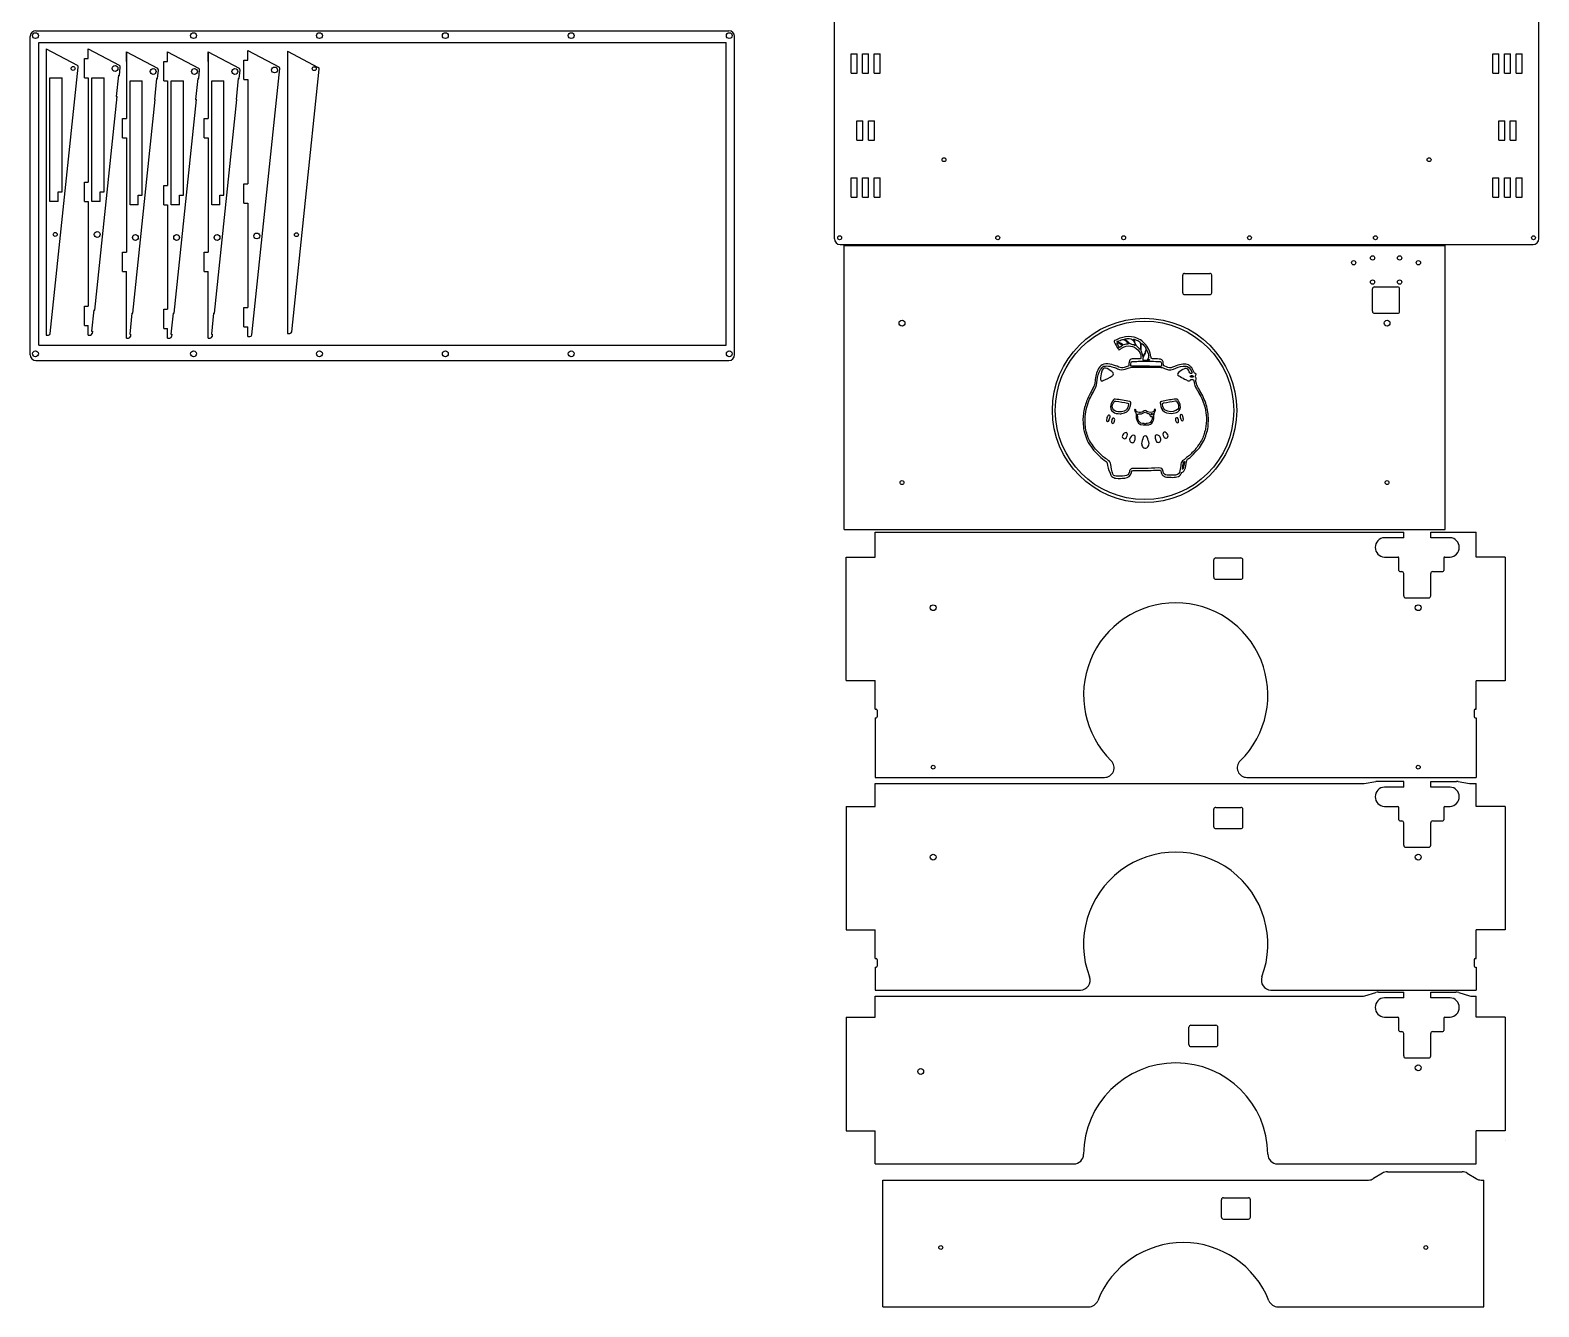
# Model space of a CAD drawing. Header units: millimetres. Extents: x -2194 to 1361, y -607 to 684.
# Drawn here: x 130 to 910, y -607 to 53 of the extents above; entities that cross this region are included whole.
import ezdxf

# ---------------------------------------------------------------- set-up
doc = ezdxf.new("R2010")
doc.units = ezdxf.units.MM
doc.layers.get('0').update_dxf_attribs({"lineweight": 25, "true_color": 0xffffff})
for name, color, linetype, lineweight, true_color in [('feet side 3mm', 7, 'Continuous', 25, 0x000000), ('l10 bot3 2mm', 7, 'Continuous', 25, 0x000000), ('l11 bot4 2mm', 7, 'Continuous', 25, 0x000000), ('l12 bot5 2mm', 7, 'Continuous', 25, 0x000000), ('l2 2mm', 7, 'Continuous', 25, 0x000000), ('l6 under plate 3mm', 7, 'Continuous', 25, 0x000000), ('l7 bot half1 2mm', 7, 'Continuous', 25, 0x000000), ('l8 bot1 2mm (botan engrave)', 7, 'Continuous', 25, 0x000000), ('l9 bot2 2mm', 7, 'Continuous', 25, 0x000000)]:
    doc.layers.add(name, color=color, linetype=linetype, lineweight=lineweight, true_color=true_color)

msp = doc.modelspace()

# ---------------------------------------------------------------- linework, layer by layer
for p, q in [((820.13, -336.16), (826.12, -335.23)), ((868.63, -335.23), (874.63, -336.16)), ((820.45, -446.01), (826.04, -444.33)), ((868.96, -444.33), (874.55, -446.01)), ((829.48, -537.77), (824.86, -540.55)), ((873.37, -537.77), (877.99, -540.55))]:
    msp.add_line(p, q)
for centre, radius, start, end in [((153.89, 34.31), 1, 354, 62.19492), ((175.6, 34.31), 1, 354, 62.19492), ((195.34, 32.73), 1, 354, 62.19492), ((216.66, 32.73), 1, 354, 62.19492), ((237.59, 32.73), 1, 354, 62.19492), ((258.12, 33.52), 1, 354, 62.19492), ((278.55, 33.18), 1, 354, 62.19492), ((727.18, -73.45), 1, 90, 180), ((740.18, -82.45), 1, 270, 0), ((139.42, -103.36), 1, 270, 354), ((161.13, -103.36), 1, 270, 354), ((180.87, -104.94), 1, 270, 354), ((202.19, -104.94), 1, 270, 354), ((223.12, -104.94), 1, 270, 354), ((243.65, -104.15), 1, 270, 354), ((264.29, -102.5), 1, 270, 354), ((743.3, -220.61), 1, 90, 180), ((756.3, -229.61), 1, 270, 0), ((567.62, -298.32), 0.5, 0, 90), ((567.62, -301.82), 0.5, 270, 0), ((877.53, -298.32), 0.5, 90, 180), ((877.53, -301.82), 0.5, 180, 270), ((826.89, -340.17), 5, 90, 98.86466), ((867.86, -340.17), 5, 81.13534, 90), ((819.36, -331.22), 5, 270, 278.86466), ((875.4, -331.22), 5, 261.13534, 270), ((743.3, -349.56), 1, 90, 180), ((756.3, -358.56), 1, 270, 0), ((567.62, -427.26), 0.5, 0, 90), ((877.53, -427.26), 0.5, 90, 180), ((567.62, -430.76), 0.5, 270, 0), ((877.53, -430.76), 0.5, 180, 270), ((827.48, -449.11), 5, 90, 106.76991), ((867.51, -449.11), 5, 73.23009, 90), ((819.01, -441.22), 5, 270, 286.76991), ((875.99, -441.22), 5, 253.23009, 270), ((730.39, -462.26), 1, 90, 180), ((743.39, -471.26), 1, 270, 0), ((832.06, -542.05), 5, 90, 121.07693), ((870.79, -542.05), 5, 58.92307, 90), ((822.28, -536.27), 5, 270, 301.07693), ((880.57, -536.27), 5, 238.92307, 270), ((747.23, -551.44), 1, 90, 180), ((760.23, -560.44), 1, 270, 0)]:
    msp.add_arc(centre, radius, start, end)
at = {"layer": 'feet side 3mm'}
for p, q in [((138.32, 43.65), (154.35, 35.19)), ((138.32, 43.65), (138.32, -104.36)), ((160.03, 38.65), (160.03, 43.65)), ((160.03, 43.65), (176.07, 35.19)), ((179.77, 37.07), (179.77, 42.07)), ((179.77, 42.07), (195.81, 33.61)), ((179.77, 42.07), (179.77, 7.57)), ((201.1, 37.07), (201.1, 42.07)), ((201.1, 42.07), (217.13, 33.61)), ((222.02, 37.07), (222.02, 42.07)), ((222.02, 42.07), (238.06, 33.61)), ((222.02, 42.07), (222.02, 7.57)), ((242.55, 37.86), (242.55, 42.86)), ((242.55, 42.86), (258.59, 34.4)), ((263.08, 42.46), (279.01, 34.06)), ((263.08, 42.46), (263.08, -103.5)), ((140.41, -103.46), (154.88, 34.2)), ((158.03, 28.65), (158.03, 38.65)), ((158.03, 38.65), (160.03, 38.65)), ((176.14, 29.9), (176.6, 34.2)), ((195.89, 28.32), (196.34, 32.62)), ((199.1, 27.07), (199.1, 37.07)), ((199.1, 37.07), (201.1, 37.07)), ((217.21, 28.32), (217.66, 32.62)), ((238.13, 28.32), (238.58, 32.62)), ((240.55, 27.86), (240.55, 37.86)), ((240.55, 37.86), (242.55, 37.86)), ((244.65, -104.25), (259.12, 33.41)), ((265.28, -102.6), (279.54, 33.07)), ((140.22, -35.35), (140.22, 28.65)), ((140.22, 28.65), (146.52, 28.65)), ((146.52, -30.35), (146.52, 28.65)), ((158.03, 28.65), (160.03, 28.65)), ((160.03, 28.65), (160.03, -25.35)), ((161.93, -35.35), (161.93, 28.65)), ((161.93, 28.65), (168.23, 28.65)), ((168.23, -30.35), (168.23, 28.65)), ((175.65, 29.96), (174.5, 19.02)), ((175.65, 29.96), (176.14, 29.9)), ((181.67, -36.93), (181.67, 27.07)), ((181.67, 27.07), (187.97, 27.07)), ((187.97, -31.93), (187.97, 27.07)), ((195.39, 28.38), (194.24, 17.44)), ((195.39, 28.38), (195.89, 28.32)), ((199.1, 27.07), (201.1, 27.07)), ((201.1, 27.07), (201.1, -26.93)), ((203, -36.93), (203, 27.07)), ((203, 27.07), (209.3, 27.07)), ((209.3, -31.93), (209.3, 27.07)), ((216.71, 28.38), (215.56, 17.44)), ((216.71, 28.38), (217.21, 28.32)), ((223.92, -36.93), (223.92, 27.07)), ((223.92, 27.07), (230.22, 27.07)), ((230.22, -31.93), (230.22, 27.07)), ((237.63, 28.38), (236.49, 17.44)), ((237.63, 28.38), (238.13, 28.32)), ((240.55, 27.86), (242.55, 27.86)), ((242.55, 27.86), (242.55, -26.14)), ((163.39, -91.43), (174.99, 18.96)), ((174.5, 19.02), (174.99, 18.96)), ((183.13, -93.01), (194.74, 17.39)), ((194.24, 17.44), (194.74, 17.39)), ((204.45, -93.01), (216.06, 17.39)), ((215.56, 17.44), (216.06, 17.39)), ((225.38, -93.01), (236.98, 17.39)), ((236.49, 17.44), (236.98, 17.39)), ((177.77, -2.43), (177.77, 7.57)), ((177.77, 7.57), (179.77, 7.57)), ((220.02, -2.43), (220.02, 7.57)), ((220.02, 7.57), (222.02, 7.57)), ((177.77, -2.43), (179.77, -2.43)), ((179.77, -2.43), (179.77, -61.43)), ((220.02, -2.43), (222.02, -2.43)), ((222.02, -2.43), (222.02, -61.43)), ((144.42, -35.35), (144.42, -30.35)), ((144.42, -30.35), (146.52, -30.35)), ((158.03, -35.35), (158.03, -25.35)), ((158.03, -25.35), (160.03, -25.35)), ((166.13, -35.35), (166.13, -30.35)), ((166.13, -30.35), (168.23, -30.35)), ((199.1, -36.93), (199.1, -26.93)), ((199.1, -26.93), (201.1, -26.93)), ((240.55, -36.14), (240.55, -26.14)), ((240.55, -26.14), (242.55, -26.14)), ((144.42, -35.35), (140.22, -35.35)), ((158.03, -35.35), (160.03, -35.35)), ((160.03, -35.35), (160.03, -89.36)), ((166.13, -35.35), (161.93, -35.35)), ((185.87, -36.93), (181.67, -36.93)), ((185.87, -36.93), (185.87, -31.93)), ((185.87, -31.93), (187.97, -31.93)), ((199.1, -36.93), (201.1, -36.93)), ((201.1, -36.93), (201.1, -90.94)), ((207.2, -36.93), (203, -36.93)), ((207.2, -36.93), (207.2, -31.93)), ((207.2, -31.93), (209.3, -31.93)), ((228.12, -36.93), (223.92, -36.93)), ((228.12, -36.93), (228.12, -31.93)), ((228.12, -31.93), (230.22, -31.93)), ((240.55, -36.14), (242.55, -36.14)), ((242.55, -36.14), (242.55, -90.15)), ((177.77, -71.43), (177.77, -61.43)), ((177.77, -61.43), (179.77, -61.43)), ((220.02, -71.43), (220.02, -61.43)), ((220.02, -61.43), (222.02, -61.43)), ((177.77, -71.43), (179.77, -71.43)), ((179.77, -105.94), (179.77, -71.43)), ((220.02, -71.43), (222.02, -71.43)), ((222.02, -105.94), (222.02, -71.43)), ((726.18, -82.45), (726.18, -73.45)), ((727.18, -72.45), (740.18, -72.45)), ((727.18, -83.45), (740.18, -83.45)), ((158.03, -99.36), (158.03, -89.36)), ((158.03, -89.36), (160.03, -89.36)), ((162.89, -91.38), (161.75, -102.32)), ((162.89, -91.38), (163.39, -91.43)), ((182.64, -92.95), (181.49, -103.89)), ((182.64, -92.95), (183.13, -93.01)), ((199.1, -100.94), (199.1, -90.94)), ((199.1, -90.94), (201.1, -90.94)), ((203.96, -92.95), (202.81, -103.89)), ((203.96, -92.95), (204.45, -93.01)), ((224.88, -92.95), (223.73, -103.89)), ((224.88, -92.95), (225.38, -93.01)), ((240.55, -100.15), (240.55, -90.15)), ((240.55, -90.15), (242.55, -90.15)), ((158.03, -99.36), (160.03, -99.36)), ((160.03, -104.36), (160.03, -99.36)), ((199.1, -100.94), (201.1, -100.94)), ((201.1, -105.94), (201.1, -100.94)), ((240.55, -100.15), (242.55, -100.15)), ((242.55, -105.15), (242.55, -100.15)), ((138.32, -104.36), (139.42, -104.36)), ((160.03, -104.36), (161.13, -104.36)), ((161.75, -102.32), (162.24, -102.37)), ((162.24, -102.37), (162.13, -103.46)), ((179.77, -105.94), (180.87, -105.94)), ((181.49, -103.89), (181.98, -103.95)), ((181.98, -103.95), (181.87, -105.04)), ((201.1, -105.94), (202.19, -105.94)), ((202.81, -103.89), (203.3, -103.95)), ((203.3, -103.95), (203.19, -105.04)), ((222.02, -105.94), (223.12, -105.94)), ((223.73, -103.89), (224.23, -103.95)), ((224.23, -103.95), (224.12, -105.04)), ((242.55, -105.15), (243.65, -105.15)), ((263.08, -103.5), (264.29, -103.5)), ((742.3, -229.61), (742.3, -220.61)), ((743.3, -219.61), (756.3, -219.61)), ((743.3, -230.61), (756.3, -230.61)), ((742.3, -358.56), (742.3, -349.56)), ((743.3, -348.56), (756.3, -348.56)), ((743.3, -359.56), (756.3, -359.56)), ((729.39, -471.26), (729.39, -462.26)), ((730.39, -461.26), (743.39, -461.26)), ((730.39, -472.26), (743.39, -472.26)), ((746.23, -560.44), (746.23, -551.44)), ((747.23, -550.44), (760.23, -550.44)), ((747.23, -561.44), (760.23, -561.44))]:
    msp.add_line(p, q, dxfattribs=at)
for centre, radius in [((152.19, 33.52), 1), ((173.9, 33.52), 1.51), ((193.65, 31.94), 1.51), ((214.97, 31.94), 1.51), ((235.89, 31.94), 1.51), ((256.42, 32.73), 1.51), ((276.95, 33.39), 1), ((142.97, -52.31), 1), ((164.69, -52.31), 1.51), ((184.43, -53.89), 1.51), ((205.75, -53.89), 1.51), ((226.67, -53.89), 1.51), ((247.21, -53.1), 1.51), ((267.74, -52.45), 1)]:
    msp.add_circle(centre, radius, dxfattribs=at)
for centre, start, end in [((740.18, -73.45), 0, 90), ((727.18, -82.45), 180, 270), ((756.3, -220.61), 0, 90), ((743.3, -229.61), 180, 270), ((756.3, -349.56), 0, 90), ((743.3, -358.56), 180, 270), ((743.39, -462.26), 0, 90), ((730.39, -471.26), 180, 270), ((760.23, -551.44), 0, 90), ((747.23, -560.44), 180, 270)]:
    msp.add_arc(centre, 1, start, end, dxfattribs=at)
at = {"layer": 'l10 bot3 2mm'}
for p, q in [((840.5, -335.17), (826.89, -335.17)), ((854.5, -335.17), (867.86, -335.17)), ((567.12, -348.16), (567.12, -336.22)), ((567.12, -336.22), (819.36, -336.22)), ((840.5, -338.08), (830.52, -338.08)), ((864.52, -338.08), (854.5, -338.08)), ((875.4, -336.22), (878.03, -336.22)), ((878.03, -348.16), (878.03, -336.22)), ((552.12, -348.16), (552.12, -411.96)), ((552.12, -348.16), (567.12, -348.16)), ((830.52, -348.08), (837.5, -348.08)), ((838, -355.08), (838, -348.58)), ((861.31, -348.58), (861.31, -355.08)), ((861.81, -348.08), (864.52, -348.08)), ((893.03, -348.16), (878.03, -348.16)), ((893.03, -348.16), (893.03, -411.96)), ((552.12, -411.96), (567.12, -411.96)), ((567.12, -426.76), (567.12, -411.96)), ((893.03, -411.96), (878.03, -411.96)), ((878.03, -426.76), (878.03, -411.96)), ((893.03, -412.06), (893.03, -412.06)), ((567.12, -426.76), (567.62, -426.76)), ((568.12, -427.26), (568.12, -430.76)), ((877.03, -427.26), (877.03, -430.76)), ((877.53, -426.76), (878.03, -426.76)), ((567.12, -431.26), (567.62, -431.26)), ((567.12, -431.26), (567.12, -443.01)), ((877.53, -431.26), (878.03, -431.26)), ((878.03, -431.26), (878.03, -443.01)), ((567.12, -443.01), (673.3, -443.01)), ((771.85, -443.01), (878.03, -443.01)), ((827.48, -444.11), (840.5, -444.11)), ((854.5, -444.11), (867.51, -444.11)), ((832.06, -537.05), (870.79, -537.05)), ((880.57, -541.27), (881.96, -541.27))]:
    msp.add_line(p, q, dxfattribs=at)
msp.add_circle((597.12, -374.28), 1.51, dxfattribs=at)
for centre, radius, start, end in [((825.38, -80.47), 1, 90, 180), ((837.38, -80.47), 1, 0, 90), ((825.38, -92.07), 1, 180, 270), ((837.38, -92.07), 1, 270, 0), ((839.5, -227.63), 1, 0, 90), ((855.5, -227.63), 1, 90, 180), ((841.5, -239.23), 1, 180, 270), ((853.5, -239.23), 1, 270, 0), ((830.75, -343.08), 5, 92.56359, 267.43641), ((864.24, -343.08), 5.01, 273.19826, 86.80174), ((837.5, -348.58), 0.5, 360, 90), ((861.81, -348.58), 0.5, 90, 180), ((838.5, -355.08), 0.5, 180, 270), ((839.5, -356.58), 1, 0, 90), ((855.5, -356.58), 1, 90, 180), ((860.81, -355.08), 0.5, 270, 360), ((841.5, -368.18), 1, 180, 270), ((853.5, -368.18), 1, 270, 0), ((673.3, -438.01), 5, 270, 20.67314), ((771.85, -438.01), 5, 159.32686, 270), ((839.5, -465.52), 1, 0, 90), ((855.5, -465.52), 1, 90, 180), ((841.5, -477.12), 1, 180, 270), ((853.5, -477.12), 1, 270, 0)]:
    msp.add_arc(centre, radius, start, end, dxfattribs=at)
at = {"layer": 'l10 bot3 2mm', "color": 7, "true_color": 0xffffff}
msp.add_arc((722.58, -419.41), 47.67, 339.32686, 200.67314, dxfattribs=at)
at = {"layer": 'l11 bot4 2mm'}
for p, q in [((567.12, -457.1), (567.12, -446.22)), ((567.12, -446.22), (819.01, -446.22)), ((840.5, -447.02), (830.52, -447.02)), ((864.52, -447.02), (854.5, -447.02)), ((875.99, -446.22), (878.03, -446.22)), ((878.03, -457.1), (878.03, -446.22)), ((552.12, -457.1), (552.12, -515.91)), ((552.12, -457.1), (567.12, -457.1)), ((830.52, -457.02), (837.5, -457.02)), ((838, -464.02), (838, -457.52)), ((861.31, -457.52), (861.31, -464.02)), ((861.81, -457.02), (864.52, -457.02)), ((893.03, -457.1), (878.03, -457.1)), ((893.03, -457.1), (893.03, -515.91)), ((552.12, -515.91), (567.12, -515.91)), ((567.12, -532.92), (567.12, -515.91)), ((893.03, -515.91), (878.03, -515.91)), ((878.03, -532.92), (878.03, -515.91)), ((893.03, -521.01), (893.03, -521.01)), ((567.12, -532.92), (669.91, -532.92)), ((775.24, -532.92), (878.03, -532.92))]:
    msp.add_line(p, q, dxfattribs=at)
msp.add_circle((601.05, -576.16), 1, dxfattribs=at)
for centre, radius, start, end in [((830.75, -452.02), 5, 92.56359, 267.43641), ((864.24, -452.02), 5.01, 273.19826, 86.80174), ((837.5, -457.52), 0.5, 360, 90), ((861.81, -457.52), 0.5, 90, 180), ((838.5, -464.02), 0.5, 180, 270), ((860.81, -464.02), 0.5, 270, 360), ((669.91, -527.92), 5, 270, 359.52694), ((775.24, -527.92), 5, 180.47306, 270)]:
    msp.add_arc(centre, radius, start, end, dxfattribs=at)
at = {"layer": 'l11 bot4 2mm', "color": 7, "true_color": 0xffffff}
msp.add_arc((722.58, -528.36), 47.67, 0.47306, 179.52694, dxfattribs=at)
at = {"layer": 'l12 bot5 2mm'}
for p, q in [((571.05, -606.83), (571.05, -541.27)), ((571.05, -541.27), (822.28, -541.27)), ((881.96, -606.83), (881.96, -541.27)), ((571.05, -606.83), (677.57, -606.83)), ((775.45, -606.83), (881.96, -606.83))]:
    msp.add_line(p, q, dxfattribs=at)
at = {"layer": 'l12 bot5 2mm', "color": 7, "true_color": 0xffffff}
msp.add_arc((726.51, -621.29), 47.67, 21.68779, 158.31221, dxfattribs=at)
at = {"layer": 'l12 bot5 2mm'}
for centre, start, end in [((677.57, -601.83), 270, 338.31221), ((775.45, -601.83), 201.68779, 270)]:
    msp.add_arc(centre, 5, start, end, dxfattribs=at)
at = {"layer": 'l2 2mm'}
for p, q in [((546, -54.52), (546, 110)), ((910.41, -54.52), (910.41, 110)), ((549, -57.52), (907.41, -57.52))]:
    msp.add_line(p, q, dxfattribs=at)
for centre, start, end in [((549, -54.52), 180, 270), ((907.41, -54.52), 270, 0)]:
    msp.add_arc(centre, 3, start, end, dxfattribs=at)
at = {"layer": 'l6 under plate 3mm'}
for p, q in [((130, -114.52), (130, 50)), ((133, 53), (491.41, 53)), ((134.45, -109.52), (134.45, 47)), ((134.45, 47), (489.96, 47)), ((489.96, -109.52), (489.96, 47)), ((494.41, -114.52), (494.41, 50)), ((134.45, -109.52), (489.96, -109.52)), ((133, -117.52), (491.41, -117.52))]:
    msp.add_line(p, q, dxfattribs=at)
for centre in [(132.73, 50.49), (214.53, 50.49), (279.65, 50.49), (344.77, 50.49), (409.89, 50.49), (491.65, 50.49), (132.73, -114.02), (214.53, -114.02), (279.65, -114.02), (344.77, -114.02), (409.89, -114.02), (491.65, -114.02)]:
    msp.add_circle(centre, 1.51, dxfattribs=at)
for centre, start, end in [((133, 50), 90, 180), ((491.41, 50), 0, 90), ((133, -114.52), 180, 270), ((491.41, -114.52), 270, 0)]:
    msp.add_arc(centre, 3, start, end, dxfattribs=at)
at = {"layer": 'l7 bot half1 2mm'}
for p, q in [((554.63, 31), (554.63, 41)), ((554.63, 41), (557.73, 41)), ((557.73, 31), (557.73, 41)), ((560.63, 31), (560.63, 41)), ((560.63, 41), (563.73, 41)), ((563.73, 31), (563.73, 41)), ((566.63, 31), (566.63, 41)), ((566.63, 41), (569.73, 41)), ((569.73, 31), (569.73, 41)), ((886.65, 31), (886.65, 41)), ((886.65, 41), (889.75, 41)), ((889.75, 31), (889.75, 41)), ((892.65, 31), (892.65, 41)), ((892.65, 41), (895.75, 41)), ((895.75, 31), (895.75, 41)), ((898.65, 31), (898.65, 41)), ((898.65, 41), (901.75, 41)), ((901.75, 31), (901.75, 41)), ((554.63, 31), (557.73, 31)), ((560.63, 31), (563.73, 31)), ((566.63, 31), (569.73, 31)), ((886.65, 31), (889.75, 31)), ((892.65, 31), (895.75, 31)), ((898.65, 31), (901.75, 31)), ((557.63, -3.5), (557.63, 6.5)), ((557.63, 6.5), (560.73, 6.5)), ((560.73, -3.5), (560.73, 6.5)), ((563.63, -3.5), (563.63, 6.5)), ((563.63, 6.5), (566.73, 6.5)), ((566.73, -3.5), (566.73, 6.5)), ((889.65, -3.5), (889.65, 6.5)), ((889.65, 6.5), (892.75, 6.5)), ((892.75, -3.5), (892.75, 6.5)), ((895.65, -3.5), (895.65, 6.5)), ((895.65, 6.5), (898.75, 6.5)), ((898.75, -3.5), (898.75, 6.5)), ((557.63, -3.5), (560.73, -3.5)), ((563.63, -3.5), (566.73, -3.5)), ((889.65, -3.5), (892.75, -3.5)), ((895.65, -3.5), (898.75, -3.5)), ((554.63, -33.01), (554.63, -23.01)), ((554.63, -23.01), (557.73, -23.01)), ((557.73, -33.01), (557.73, -23.01)), ((560.63, -33.01), (560.63, -23.01)), ((560.63, -23.01), (563.73, -23.01)), ((563.73, -33.01), (563.73, -23.01)), ((566.63, -33.01), (566.63, -23.01)), ((566.63, -23.01), (569.73, -23.01)), ((569.73, -33.01), (569.73, -23.01)), ((886.65, -33.01), (886.65, -23.01)), ((886.65, -23.01), (889.75, -23.01)), ((889.75, -33.01), (889.75, -23.01)), ((892.65, -33.01), (892.65, -23.01)), ((892.65, -23.01), (895.75, -23.01)), ((895.75, -33.01), (895.75, -23.01)), ((898.65, -33.01), (898.65, -23.01)), ((898.65, -23.01), (901.75, -23.01)), ((901.75, -33.01), (901.75, -23.01)), ((554.63, -33.01), (557.73, -33.01)), ((560.63, -33.01), (563.73, -33.01)), ((566.63, -33.01), (569.73, -33.01)), ((886.65, -33.01), (889.75, -33.01)), ((892.65, -33.01), (895.75, -33.01)), ((898.65, -33.01), (901.75, -33.01))]:
    msp.add_line(p, q, dxfattribs=at)
for centre in [(602.73, -13.67), (853.65, -13.67), (548.73, -54.02), (630.53, -54.02), (695.65, -54.02), (760.77, -54.02), (825.89, -54.02), (907.65, -54.02)]:
    msp.add_circle(centre, 1, dxfattribs=at)
at = {"layer": 'l8 bot1 2mm (botan engrave)'}
for p, q in [((551, -204.95), (551, -58)), ((551, -58), (861.91, -58)), ((861.91, -204.95), (861.91, -58)), ((741.18, -82.45), (741.18, -73.45)), ((824.38, -92.07), (824.38, -80.47)), ((825.38, -79.47), (837.38, -79.47)), ((838.38, -92.07), (838.38, -80.47)), ((825.38, -93.07), (837.38, -93.07)), ((551, -204.95), (861.91, -204.95)), ((757.3, -229.61), (757.3, -220.61)), ((840.5, -239.23), (840.5, -227.63)), ((854.5, -239.23), (854.5, -227.63)), ((855.5, -226.63), (860.81, -226.63)), ((841.5, -240.23), (853.5, -240.23)), ((757.3, -358.56), (757.3, -349.56)), ((840.5, -368.18), (840.5, -356.58)), ((854.5, -368.18), (854.5, -356.58)), ((855.5, -355.58), (860.81, -355.58)), ((841.5, -369.18), (853.5, -369.18)), ((744.39, -471.26), (744.39, -462.26)), ((840.5, -477.12), (840.5, -465.52)), ((854.5, -477.12), (854.5, -465.52)), ((855.5, -464.52), (860.81, -464.52)), ((841.5, -478.12), (853.5, -478.12)), ((761.23, -560.44), (761.23, -551.44))]:
    msp.add_line(p, q, dxfattribs=at)
for centre, radius in [((814.63, -66.97), 1.1), ((824.38, -64.47), 1.1), ((838.38, -64.47), 1.1), ((848.13, -66.97), 1.1), ((824.38, -76.97), 1.1), ((838.38, -76.97), 1.1), ((581, -98.17), 1.51), ((831.91, -98.17), 1.51), ((581, -180.62), 1), ((831.91, -180.62), 1), ((590.66, -485.11), 1.51)]:
    msp.add_circle(centre, radius, dxfattribs=at)
at = {"layer": 'l8 bot1 2mm (botan engrave)', "color": 5, "true_color": 0x0000ff}
for radius in [47.67, 46.16]:
    msp.add_circle((706.46, -143.3), radius, dxfattribs=at)
for points, knots in [([(720.19, -177.89), (719.65, -177.89), (719.12, -177.89), (718.59, -177.89), (717.6, -177.9), (716.71, -177.56), (715.94, -176.97), (715.45, -176.59), (715.23, -176.01), (715.06, -175.42), (714.66, -174.03), (714.97, -174.13), (713.39, -174.16), (711.8, -174.2), (710.21, -174.3), (708.62, -174.4), (706.4, -174.54), (704.18, -174.31), (701.97, -174.36), (701.49, -174.37), (701.02, -174.38), (700.54, -174.4), (700.1, -174.41), (699.8, -174.59), (699.74, -175.05), (699.72, -175.16), (699.68, -175.27), (699.66, -175.37), (699.32, -177.34), (698.01, -178.08), (696.24, -178.3), (694.72, -178.48), (693.17, -178.51), (691.63, -178.36), (690.85, -178.28), (690.18, -177.97), (689.57, -177.53), (689.02, -177.13), (688.98, -176.41), (688.69, -175.85), (688.64, -175.75), (688.66, -175.62), (688.6, -175.54), (687.62, -174), (687.45, -172.24), (687.15, -170.51), (687.08, -170.12), (686.9, -169.83), (686.56, -169.64), (684, -168.13), (682.03, -165.93), (680.06, -163.78), (678.99, -162.62), (678.23, -161.18), (677.3, -159.88), (676.97, -159.41), (676.75, -158.9), (676.58, -158.36), (676.14, -157), (675.68, -155.64), (675.22, -154.29), (674.91, -153.39), (674.94, -152.45), (674.83, -151.52), (674.72, -150.5), (674.67, -149.48), (674.56, -148.46), (674.45, -147.34), (674.76, -146.28), (674.85, -145.18), (675.03, -142.9), (675.69, -140.74), (676.46, -138.6), (677.01, -137.03), (677.85, -135.62), (678.58, -134.15), (679.11, -133.09), (679.65, -132.02), (680.18, -130.96), (680.63, -130.07), (680.78, -129.11), (680.84, -128.14), (680.98, -125.85), (681.56, -123.67), (682.72, -121.71), (683.3, -120.71), (684.09, -119.67), (685.39, -119.42), (686.78, -119.16), (688.18, -119.23), (689.57, -119.61), (690.79, -119.95), (691.97, -120.37), (693.14, -120.87), (694.02, -121.25), (694.96, -121.38), (695.92, -121.04), (696.58, -120.82), (697.23, -120.55), (697.92, -120.45), (698.25, -120.41), (698.31, -120.18), (698.34, -119.91), (698.39, -119.32), (698.43, -118.74), (698.5, -118.15), (698.6, -117.31), (699.23, -116.75), (700.08, -116.72), (701.29, -116.69), (702.5, -116.65), (703.71, -116.61), (704.5, -116.58), (704.66, -116.43), (704.61, -115.61), (704.54, -114.23), (703.97, -113.06), (703.05, -112.06), (700.88, -109.73), (697.6, -109.32), (694.82, -111), (694.41, -111.25), (694.01, -111.51), (693.62, -111.79), (693.33, -111.99), (693.11, -112.02), (692.9, -111.67), (692.15, -110.41), (691.42, -109.14), (690.78, -107.82), (690.66, -107.57), (690.65, -107.36), (690.95, -107.24), (692.83, -106.47), (694.62, -105.45), (696.69, -105.25), (698.69, -105.06), (700.64, -105.2), (702.55, -105.98), (705.03, -107.01), (706.88, -108.71), (708.19, -110.98), (708.83, -112.09), (709.29, -113.3), (709.49, -114.59), (709.58, -115.14), (709.79, -115.68), (709.93, -116.23), (710.01, -116.54), (710.22, -116.59), (710.5, -116.62), (711.69, -116.77), (712.89, -116.68), (714.07, -116.75), (714.54, -116.78), (715, -116.77), (715.42, -117.1), (715.96, -117.52), (716.09, -118.09), (716.13, -118.7), (716.24, -120.35), (716.25, -120.3), (717.79, -120.85), (718.86, -121.22), (719.9, -121.48), (720.97, -120.95), (721.58, -120.65), (722.21, -120.41), (722.85, -120.18), (723.98, -119.78), (725.14, -119.5), (726.32, -119.35), (727.27, -119.22), (728.22, -119.48), (729.13, -119.68), (729.57, -119.77), (729.9, -120.37), (730.3, -120.72), (731.14, -121.45), (731.6, -122.41), (731.98, -123.43), (732.12, -123.83), (732.26, -124.19), (732.8, -124.26), (733.24, -124.32), (733.34, -124.82), (733.02, -125.15), (732.63, -125.55), (732.59, -125.97), (732.96, -126.37), (733.21, -126.64), (733.24, -126.87), (733.12, -127.21), (732.85, -127.95), (733.15, -128.65), (733.29, -129.37), (733.5, -130.47), (734.07, -131.39), (734.63, -132.35), (735.98, -134.63), (737.2, -136.97), (738.1, -139.5), (738.98, -141.97), (739.26, -144.52), (739.56, -147.08), (739.7, -148.31), (739.37, -149.59), (739.36, -150.85), (739.33, -153.46), (738.24, -155.8), (737.55, -158.24), (737.44, -158.61), (737.18, -158.95), (736.96, -159.29), (736.25, -160.4), (735.53, -161.51), (734.82, -162.61), (734.47, -163.15), (734.02, -163.62), (733.56, -164.06), (732.37, -165.23), (731.37, -166.59), (730.04, -167.6), (729.76, -167.81), (729.49, -168.05), (729.18, -168.19), (728.48, -168.52), (728.27, -169.07), (728.15, -169.8), (727.92, -171.24), (727.84, -172.71), (727.18, -174.06), (726.93, -174.57), (726.62, -174.97), (726.1, -175.17), (725.76, -175.31), (725.56, -175.53), (725.47, -175.87), (725.17, -177.01), (724.21, -177.39), (723.24, -177.67), (722.25, -177.96), (721.21, -177.93), (720.19, -177.89)], [0, 0, 0, 0, 1, 1, 1, 2, 2, 2, 3, 3, 3, 4, 4, 4, 5, 5, 5, 6, 6, 6, 7, 7, 7, 8, 8, 8, 9, 9, 9, 10, 10, 10, 11, 11, 11, 12, 12, 12, 13, 13, 13, 14, 14, 14, 15, 15, 15, 16, 16, 16, 17, 17, 17, 18, 18, 18, 19, 19, 19, 20, 20, 20, 21, 21, 21, 22, 22, 22, 23, 23, 23, 24, 24, 24, 25, 25, 25, 26, 26, 26, 27, 27, 27, 28, 28, 28, 29, 29, 29, 30, 30, 30, 31, 31, 31, 32, 32, 32, 33, 33, 33, 34, 34, 34, 35, 35, 35, 36, 36, 36, 37, 37, 37, 38, 38, 38, 39, 39, 39, 40, 40, 40, 41, 41, 41, 42, 42, 42, 43, 43, 43, 44, 44, 44, 45, 45, 45, 46, 46, 46, 47, 47, 47, 48, 48, 48, 49, 49, 49, 50, 50, 50, 51, 51, 51, 52, 52, 52, 53, 53, 53, 54, 54, 54, 55, 55, 55, 56, 56, 56, 57, 57, 57, 58, 58, 58, 59, 59, 59, 60, 60, 60, 61, 61, 61, 62, 62, 62, 63, 63, 63, 64, 64, 64, 65, 65, 65, 66, 66, 66, 67, 67, 67, 68, 68, 68, 69, 69, 69, 70, 70, 70, 71, 71, 71, 72, 72, 72, 73, 73, 73, 74, 74, 74, 75, 75, 75, 76, 76, 76, 77, 77, 77, 78, 78, 78, 79, 79, 79, 80, 80, 80, 81, 81, 81, 81]), ([(692.39, -108.14), (691.98, -108.18), (692.12, -108.43), (692.21, -108.6), (692.56, -109.25), (692.93, -109.88), (693.29, -110.52), (693.43, -110.77), (693.59, -110.8), (693.82, -110.61), (694.14, -110.34), (694.47, -110.08), (694.81, -109.83), (695.07, -109.64), (694.99, -109.53), (694.75, -109.4), (694.19, -109.09), (693.64, -108.77), (693.08, -108.46), (692.85, -108.34), (692.62, -108.24), (692.39, -108.14)], [0, 0, 0, 0, 1, 1, 1, 2, 2, 2, 3, 3, 3, 4, 4, 4, 5, 5, 5, 6, 6, 6, 7, 7, 7, 7]), ([(695.78, -109.38), (696.51, -109.22), (697.34, -109.02), (698.2, -108.96), (698.41, -108.94), (698.46, -108.79), (698.29, -108.67), (697.52, -108.06), (696.92, -107.24), (696.03, -106.78), (695.71, -106.61), (695.38, -106.52), (695.03, -106.64), (694.18, -106.94), (693.34, -107.25), (692.5, -107.55), (692.42, -107.58), (692.31, -107.6), (692.3, -107.71), (692.29, -107.85), (692.42, -107.89), (692.52, -107.91), (693.39, -108.12), (694.1, -108.65), (694.84, -109.11), (695.1, -109.27), (695.36, -109.37), (695.78, -109.38)], [0, 0, 0, 0, 1, 1, 1, 2, 2, 2, 3, 3, 3, 4, 4, 4, 5, 5, 5, 6, 6, 6, 7, 7, 7, 8, 8, 8, 9, 9, 9, 9]), ([(698.01, -106.15), (698.01, -106.14), (698.01, -106.13), (698.01, -106.13), (697.54, -106.17), (697.06, -106.21), (696.59, -106.26), (696.46, -106.27), (696.31, -106.29), (696.27, -106.43), (696.22, -106.59), (696.39, -106.64), (696.5, -106.69), (697.01, -106.93), (697.38, -107.33), (697.75, -107.73), (698.25, -108.27), (698.72, -108.85), (699.46, -109.06), (700.11, -109.25), (700.77, -109.37), (701.39, -109.66), (701.48, -109.7), (701.61, -109.75), (701.69, -109.66), (701.81, -109.54), (701.7, -109.42), (701.66, -109.31), (701.47, -108.85), (701.29, -108.39), (701.1, -107.94), (700.59, -106.69), (699.79, -106.15), (698.45, -106.15), (698.3, -106.15), (698.16, -106.15), (698.01, -106.15)], [0, 0, 0, 0, 1, 1, 1, 2, 2, 2, 3, 3, 3, 4, 4, 4, 5, 5, 5, 6, 6, 6, 7, 7, 7, 8, 8, 8, 9, 9, 9, 10, 10, 10, 11, 11, 11, 12, 12, 12, 12]), ([(704.42, -110.05), (704.42, -110.05), (704.42, -110.05), (704.41, -110.05), (704.41, -109.85), (704.39, -109.64), (704.42, -109.44), (704.52, -108.61), (704.2, -108), (703.5, -107.55), (702.77, -107.08), (701.95, -106.82), (701.15, -106.52), (701.07, -106.49), (700.97, -106.48), (700.88, -106.49), (700.69, -106.5), (700.65, -106.62), (700.77, -106.74), (701.43, -107.42), (701.57, -108.33), (701.9, -109.15), (702.07, -109.57), (702.2, -110.03), (702.58, -110.32), (703.09, -110.69), (703.54, -111.11), (703.95, -111.58), (704.02, -111.66), (704.09, -111.77), (704.21, -111.73), (704.37, -111.69), (704.35, -111.53), (704.36, -111.41), (704.39, -110.96), (704.4, -110.5), (704.42, -110.05)], [0, 0, 0, 0, 1, 1, 1, 2, 2, 2, 3, 3, 3, 4, 4, 4, 5, 5, 5, 6, 6, 6, 7, 7, 7, 8, 8, 8, 9, 9, 9, 10, 10, 10, 11, 11, 11, 12, 12, 12, 12]), ([(705.62, -115.4), (705.68, -115.41), (705.73, -115.41), (705.79, -115.42), (706.14, -114.63), (706.46, -113.82), (706.84, -113.04), (707.48, -111.72), (707, -110.66), (706.12, -109.69), (705.83, -109.38), (705.52, -109.1), (705.22, -108.81), (705.1, -108.7), (705, -108.51), (704.81, -108.62), (704.65, -108.71), (704.73, -108.88), (704.75, -109.02), (704.82, -109.85), (704.79, -110.67), (704.7, -111.49), (704.66, -111.85), (704.64, -112.21), (704.76, -112.57), (705.07, -113.51), (705.56, -114.39), (705.62, -115.4)], [0, 0, 0, 0, 1, 1, 1, 2, 2, 2, 3, 3, 3, 4, 4, 4, 5, 5, 5, 6, 6, 6, 7, 7, 7, 8, 8, 8, 9, 9, 9, 9]), ([(706.79, -117.51), (707.04, -117.44), (707.51, -117.7), (707.74, -117.36), (708.12, -116.78), (708.58, -116.2), (708.54, -115.43), (708.48, -114.31), (708.19, -113.26), (707.71, -112.26), (707.66, -112.15), (707.62, -111.98), (707.47, -112), (707.28, -112.03), (707.31, -112.23), (707.3, -112.36), (707.24, -112.86), (707.09, -113.33), (706.87, -113.77), (706.37, -114.77), (705.72, -115.69), (705.69, -116.9), (705.68, -117.41), (705.76, -117.53), (706.2, -117.51), (706.36, -117.5), (706.53, -117.51), (706.79, -117.51)], [0, 0, 0, 0, 1, 1, 1, 2, 2, 2, 3, 3, 3, 4, 4, 4, 5, 5, 5, 6, 6, 6, 7, 7, 7, 8, 8, 8, 9, 9, 9, 9]), ([(708.56, -117.52), (708.77, -117.52), (709, -117.52), (708.97, -117.22), (708.95, -117), (708.91, -116.74), (708.61, -116.76), (708.31, -116.78), (708.18, -117.05), (708.16, -117.3), (708.14, -117.58), (708.41, -117.49), (708.56, -117.52)], [0, 0, 0, 0, 1, 1, 1, 2, 2, 2, 3, 3, 3, 4, 4, 4, 4]), ([(686.96, -120.32), (686.51, -120.36), (686.02, -120.41), (685.53, -120.46), (685.36, -120.47), (685.2, -120.52), (685.07, -120.63), (684.55, -121.12), (683.98, -121.6), (683.65, -122.23), (682.75, -123.92), (682.13, -125.73), (681.97, -127.65), (681.83, -129.31), (681.44, -130.85), (680.69, -132.37), (679.56, -134.69), (678.19, -136.88), (677.33, -139.33), (676.23, -142.48), (675.58, -145.68), (675.71, -149.01), (675.8, -151.35), (675.9, -153.69), (676.86, -155.9), (677.29, -156.89), (677.41, -158.03), (678, -158.92), (679.31, -160.9), (680.5, -162.99), (682.34, -164.56), (683.3, -165.38), (684.02, -166.46), (685.03, -167.23), (685.83, -167.84), (686.65, -168.43), (687.5, -168.97), (688.37, -169.52), (688.81, -170.31), (689, -171.28), (689.33, -172.92), (689.38, -174.62), (690.03, -176.2), (690.16, -176.53), (690.3, -176.78), (690.6, -176.94), (690.97, -177.14), (691.36, -177.22), (691.76, -177.26), (693.26, -177.43), (694.76, -177.33), (696.26, -177.19), (697.55, -177.06), (698.42, -176.47), (698.61, -175.1), (698.64, -174.93), (698.69, -174.78), (698.73, -174.61), (698.88, -173.95), (699.23, -173.5), (699.96, -173.39), (700.36, -173.33), (700.75, -173.26), (701.16, -173.27), (702.93, -173.31), (704.71, -173.36), (706.49, -173.37), (708.87, -173.39), (711.24, -173.1), (713.62, -173.06), (715.35, -173.02), (715.61, -173.24), (716.05, -174.92), (716.37, -176.2), (716.85, -176.63), (718.17, -176.76), (719.62, -176.9), (721.06, -176.9), (722.5, -176.72), (723.98, -176.53), (724.51, -176.03), (724.76, -174.58), (724.96, -173.41), (725.2, -172.24), (725.3, -171.05), (725.39, -170.08), (725.87, -169.47), (726.67, -169.03), (726.85, -168.93), (727.04, -168.84), (727.17, -168.69), (727.76, -168), (728.42, -167.37), (729.21, -166.91), (729.94, -166.49), (730.42, -165.82), (730.99, -165.24), (731.91, -164.28), (732.96, -163.43), (733.63, -162.25), (734.05, -161.51), (734.58, -160.86), (735.04, -160.16), (735.61, -159.31), (736.29, -158.53), (736.61, -157.53), (736.92, -156.54), (737.21, -155.53), (737.49, -154.53), (737.65, -153.97), (737.99, -153.47), (738.07, -152.88), (738.32, -150.97), (738.47, -149.07), (738.43, -147.14), (738.4, -145.37), (738.19, -143.62), (737.75, -141.94), (737.05, -139.28), (736.04, -136.73), (734.6, -134.35), (733.39, -132.35), (732.06, -130.38), (731.94, -127.93), (731.92, -127.48), (731.67, -127.33), (731.27, -127.32), (731.03, -127.31), (730.8, -127.29), (730.56, -127.29), (730.39, -127.29), (730.22, -127.33), (730.17, -127.52), (730, -128.17), (729.54, -128.09), (729.07, -127.96), (728.38, -127.76), (727.77, -127.38), (727.12, -127.08), (726.08, -126.6), (725.13, -125.99), (724.17, -125.38), (723.43, -124.91), (723.41, -124.41), (723.99, -123.78), (724.85, -122.83), (725.97, -122.29), (727.08, -121.73), (727.22, -121.66), (727.39, -121.62), (727.55, -121.58), (728.05, -121.47), (728.47, -121.56), (728.83, -121.98), (729.32, -122.53), (729.54, -123.21), (729.8, -123.87), (730, -124.38), (730.45, -124.22), (730.79, -124.16), (731.22, -124.08), (730.96, -123.76), (730.9, -123.55), (730.56, -122.39), (729.74, -121.57), (728.92, -120.76), (728.83, -120.67), (728.7, -120.6), (728.59, -120.58), (727.87, -120.44), (727.14, -120.32), (726.41, -120.41), (724.65, -120.63), (723, -121.23), (721.37, -121.92), (720.57, -122.27), (719.71, -122.43), (718.85, -122.26), (718.16, -122.12), (717.48, -121.87), (716.82, -121.59), (715.96, -121.24), (715.08, -121.02), (714.16, -121.02), (709.41, -121), (704.66, -120.94), (699.92, -121.02), (699.45, -121.03), (699.01, -121.1), (698.57, -121.26), (697.88, -121.5), (697.18, -121.72), (696.49, -121.98), (695.15, -122.48), (693.85, -122.29), (692.55, -121.77), (691.81, -121.47), (691.06, -121.14), (690.29, -120.92), (689.22, -120.61), (688.14, -120.31), (686.96, -120.32)], [0, 0, 0, 0, 1, 1, 1, 2, 2, 2, 3, 3, 3, 4, 4, 4, 5, 5, 5, 6, 6, 6, 7, 7, 7, 8, 8, 8, 9, 9, 9, 10, 10, 10, 11, 11, 11, 12, 12, 12, 13, 13, 13, 14, 14, 14, 15, 15, 15, 16, 16, 16, 17, 17, 17, 18, 18, 18, 19, 19, 19, 20, 20, 20, 21, 21, 21, 22, 22, 22, 23, 23, 23, 24, 24, 24, 25, 25, 25, 26, 26, 26, 27, 27, 27, 28, 28, 28, 29, 29, 29, 30, 30, 30, 31, 31, 31, 32, 32, 32, 33, 33, 33, 34, 34, 34, 35, 35, 35, 36, 36, 36, 37, 37, 37, 38, 38, 38, 39, 39, 39, 40, 40, 40, 41, 41, 41, 42, 42, 42, 43, 43, 43, 44, 44, 44, 45, 45, 45, 46, 46, 46, 47, 47, 47, 48, 48, 48, 49, 49, 49, 50, 50, 50, 51, 51, 51, 52, 52, 52, 53, 53, 53, 54, 54, 54, 55, 55, 55, 56, 56, 56, 57, 57, 57, 58, 58, 58, 59, 59, 59, 60, 60, 60, 61, 61, 61, 62, 62, 62, 63, 63, 63, 64, 64, 64, 65, 65, 65, 66, 66, 66, 67, 67, 67, 67]), ([(683.74, -126.48), (683.77, -125.12), (683.94, -123.79), (684.62, -122.56), (685.26, -121.42), (685.85, -121.17), (687.05, -121.71), (688.24, -122.24), (689.29, -123.02), (690.24, -123.91), (690.57, -124.21), (690.47, -124.54), (690.3, -124.86), (690.19, -125.1), (690, -125.27), (689.78, -125.41), (688.29, -126.35), (686.76, -127.21), (685.13, -127.89), (685.01, -127.94), (684.89, -127.98), (684.77, -128.01), (684.06, -128.18), (683.81, -128.01), (683.75, -127.3), (683.73, -127.03), (683.74, -126.76), (683.74, -126.48)], [0, 0, 0, 0, 1, 1, 1, 2, 2, 2, 3, 3, 3, 4, 4, 4, 5, 5, 5, 6, 6, 6, 7, 7, 7, 8, 8, 8, 9, 9, 9, 9]), ([(709.08, -120.49), (709.08, -120.51), (709.08, -120.54), (709.08, -120.56), (710.97, -120.56), (712.85, -120.54), (714.74, -120.57), (715.23, -120.58), (715.36, -120.41), (715.28, -119.96), (715.2, -119.49), (715.14, -119.02), (715.09, -118.55), (715.06, -118.18), (714.85, -118.05), (714.51, -118.03), (713.74, -118.01), (712.98, -117.94), (712.21, -117.94), (709.21, -117.92), (706.21, -117.81), (703.21, -117.93), (702.13, -117.97), (701.05, -117.93), (699.97, -118.04), (699.61, -118.08), (699.46, -118.22), (699.45, -118.58), (699.43, -118.97), (699.38, -119.35), (699.32, -119.73), (699.22, -120.47), (699.21, -120.48), (699.98, -120.49), (703.01, -120.49), (706.05, -120.49), (709.08, -120.49)], [0, 0, 0, 0, 1, 1, 1, 2, 2, 2, 3, 3, 3, 4, 4, 4, 5, 5, 5, 6, 6, 6, 7, 7, 7, 8, 8, 8, 9, 9, 9, 10, 10, 10, 11, 11, 11, 12, 12, 12, 12]), ([(731.03, -126.18), (731.24, -126.13), (731.53, -126.28), (731.62, -126.02), (731.69, -125.8), (731.62, -125.52), (731.41, -125.38), (731.19, -125.23), (730.91, -125.31), (730.66, -125.31), (730.43, -125.32), (730.16, -125.29), (730.14, -125.64), (730.13, -125.97), (730.32, -126.1), (730.6, -126.14), (730.75, -126.15), (730.89, -126.17), (731.03, -126.18)], [0, 0, 0, 0, 1, 1, 1, 2, 2, 2, 3, 3, 3, 4, 4, 4, 5, 5, 5, 6, 6, 6, 6]), ([(693.82, -145.03), (692.42, -144.99), (691.2, -144.84), (690.14, -144.05), (689.01, -143.21), (688.58, -141.9), (688.97, -140.54), (689.26, -139.52), (689.8, -138.64), (690.43, -137.8), (690.64, -137.52), (690.9, -137.41), (691.24, -137.47), (693.76, -137.84), (696.28, -138.17), (698.77, -138.7), (699.17, -138.79), (699.43, -139), (699.38, -139.41), (699.28, -140.26), (699.21, -141.12), (698.89, -141.93), (698.15, -143.84), (696.64, -144.68), (694.72, -144.97), (694.38, -145.02), (694.03, -145.02), (693.82, -145.03)], [0, 0, 0, 0, 1, 1, 1, 2, 2, 2, 3, 3, 3, 4, 4, 4, 5, 5, 5, 6, 6, 6, 7, 7, 7, 8, 8, 8, 9, 9, 9, 9]), ([(693.78, -144.1), (693.98, -144.09), (694.22, -144.08), (694.45, -144.05), (696.7, -143.76), (698.02, -142.83), (698.23, -140.22), (698.26, -139.81), (698.12, -139.62), (697.72, -139.54), (695.67, -139.14), (693.62, -138.79), (691.56, -138.46), (691.2, -138.4), (690.97, -138.48), (690.77, -138.79), (690.42, -139.33), (690.13, -139.9), (689.93, -140.51), (689.46, -141.92), (690.05, -143.15), (691.43, -143.72), (692.17, -144.02), (692.96, -144.05), (693.78, -144.1)], [0, 0, 0, 0, 1, 1, 1, 2, 2, 2, 3, 3, 3, 4, 4, 4, 5, 5, 5, 6, 6, 6, 7, 7, 7, 8, 8, 8, 8]), ([(720.24, -144.89), (718.67, -144.81), (716.97, -144.6), (715.76, -143.12), (714.85, -142.01), (714.65, -140.67), (714.56, -139.31), (714.53, -138.84), (714.88, -138.72), (715.27, -138.63), (717.43, -138.14), (719.64, -137.91), (721.81, -137.48), (722.93, -137.25), (723.55, -137.56), (724.07, -138.5), (724.45, -139.19), (724.79, -139.9), (724.96, -140.67), (725.25, -141.96), (724.74, -143.17), (723.6, -143.96), (722.8, -144.5), (721.88, -144.77), (720.24, -144.89)], [0, 0, 0, 0, 1, 1, 1, 2, 2, 2, 3, 3, 3, 4, 4, 4, 5, 5, 5, 6, 6, 6, 7, 7, 7, 8, 8, 8, 8]), ([(715.72, -140.26), (715.85, -141.65), (716.33, -142.71), (717.19, -143.18), (718.98, -144.16), (720.86, -144.25), (722.72, -143.39), (723.92, -142.84), (724.35, -141.69), (723.97, -140.45), (723.78, -139.84), (723.5, -139.26), (723.15, -138.72), (722.95, -138.39), (722.71, -138.29), (722.33, -138.36), (720.33, -138.71), (718.33, -139.03), (716.34, -139.44), (715.81, -139.55), (715.6, -139.79), (715.72, -140.26)], [0, 0, 0, 0, 1, 1, 1, 2, 2, 2, 3, 3, 3, 4, 4, 4, 5, 5, 5, 6, 6, 6, 7, 7, 7, 7]), ([(686.8, -148.11), (686.89, -147.38), (687.12, -146.69), (687.43, -146.03), (687.56, -145.76), (687.85, -145.67), (688.14, -145.7), (688.45, -145.74), (688.59, -145.99), (688.64, -146.28), (688.66, -146.4), (688.66, -146.54), (688.63, -146.66), (688.44, -147.22), (688.25, -147.79), (688.11, -148.37), (688.01, -148.8), (687.72, -149.08), (687.22, -148.96), (686.76, -148.84), (686.84, -148.45), (686.8, -148.11)], [0, 0, 0, 0, 1, 1, 1, 2, 2, 2, 3, 3, 3, 4, 4, 4, 5, 5, 5, 6, 6, 6, 7, 7, 7, 7]), ([(691.11, -148.15), (690.86, -148.62), (690.9, -149.2), (690.6, -149.68), (690.43, -149.95), (690.15, -150.06), (689.84, -150), (689.53, -149.94), (689.38, -149.68), (689.36, -149.4), (689.31, -148.74), (689.52, -148.13), (689.8, -147.56), (689.94, -147.31), (690.26, -147.14), (690.56, -147.26), (690.92, -147.4), (690.99, -147.77), (691.11, -148.15)], [0, 0, 0, 0, 1, 1, 1, 2, 2, 2, 3, 3, 3, 4, 4, 4, 5, 5, 5, 6, 6, 6, 6]), ([(707.72, -150.84), (707.1, -150.64), (706.4, -150.81), (705.7, -150.83), (703.61, -150.88), (702.5, -149.54), (702.2, -147.23), (702.11, -146.54), (702.1, -145.84), (702.07, -145.15), (702.06, -144.8), (701.96, -144.52), (701.72, -144.25), (701.43, -143.93), (701.3, -143.53), (701.33, -143.09), (701.34, -142.91), (701.42, -142.75), (701.62, -142.73), (701.82, -142.71), (701.88, -142.87), (701.93, -143.04), (702.22, -144.03), (702.58, -144.32), (703.59, -144.37), (704.59, -144.42), (705.52, -144.17), (706.29, -143.5), (706.62, -143.22), (706.86, -143.24), (707.19, -143.52), (708.14, -144.33), (709.28, -144.44), (710.45, -144.21), (711.01, -144.1), (711.4, -143.77), (711.47, -143.14), (711.49, -142.93), (711.55, -142.64), (711.83, -142.69), (712.14, -142.73), (712.11, -143.03), (712.1, -143.27), (712.08, -143.55), (712.01, -143.83), (711.83, -144.03), (711.37, -144.54), (711.34, -145.16), (711.34, -145.78), (711.33, -146.92), (711.23, -148.04), (710.7, -149.09), (710.09, -150.31), (709.08, -150.76), (707.72, -150.84)], [0, 0, 0, 0, 1, 1, 1, 2, 2, 2, 3, 3, 3, 4, 4, 4, 5, 5, 5, 6, 6, 6, 7, 7, 7, 8, 8, 8, 9, 9, 9, 10, 10, 10, 11, 11, 11, 12, 12, 12, 13, 13, 13, 14, 14, 14, 15, 15, 15, 16, 16, 16, 17, 17, 17, 18, 18, 18, 18]), ([(702.88, -146.14), (702.9, -146.84), (702.99, -147.53), (703.2, -148.2), (703.53, -149.25), (704.21, -149.92), (705.35, -150.05), (705.79, -150.1), (706.27, -150.01), (706.65, -150.35), (706.74, -150.43), (706.82, -150.37), (706.89, -150.31), (707.18, -150.07), (707.54, -150.08), (707.88, -150.05), (709.19, -149.93), (709.88, -149.38), (710.26, -148.14), (710.38, -147.73), (710.45, -147.32), (710.54, -146.9), (710.58, -146.68), (710.53, -146.47), (710.26, -146.48), (709.51, -146.49), (709.2, -146), (708.97, -145.4), (708.88, -145.15), (708.71, -145.01), (708.46, -144.96), (707.96, -144.87), (707.52, -144.65), (707.1, -144.39), (706.83, -144.23), (706.58, -144.24), (706.33, -144.41), (705.45, -144.99), (704.48, -145.18), (703.45, -145.12), (703, -145.1), (702.86, -145.3), (702.88, -145.7), (702.89, -145.85), (702.88, -145.99), (702.88, -146.14)], [0, 0, 0, 0, 1, 1, 1, 2, 2, 2, 3, 3, 3, 4, 4, 4, 5, 5, 5, 6, 6, 6, 7, 7, 7, 8, 8, 8, 9, 9, 9, 10, 10, 10, 11, 11, 11, 12, 12, 12, 13, 13, 13, 14, 14, 14, 15, 15, 15, 15]), ([(710.27, -144.92), (710.14, -145.03), (709.74, -144.84), (709.77, -145.25), (709.78, -145.47), (709.92, -145.68), (710.18, -145.68), (710.48, -145.68), (710.63, -145.48), (710.67, -145.2), (710.7, -144.95), (710.55, -144.88), (710.27, -144.92)], [0, 0, 0, 0, 1, 1, 1, 2, 2, 2, 3, 3, 3, 4, 4, 4, 4]), ([(724.1, -148.81), (724.16, -149.26), (723.99, -149.54), (723.61, -149.66), (723.24, -149.79), (722.98, -149.59), (722.79, -149.29), (722.5, -148.84), (722.44, -148.32), (722.39, -147.82), (722.36, -147.46), (722.51, -147.13), (722.96, -147.07), (723.37, -147.03), (723.66, -147.13), (723.8, -147.58), (723.94, -148), (724.11, -148.4), (724.1, -148.81)], [0, 0, 0, 0, 1, 1, 1, 2, 2, 2, 3, 3, 3, 4, 4, 4, 5, 5, 5, 6, 6, 6, 6]), ([(726.07, -148.73), (725.7, -148.75), (725.51, -148.56), (725.4, -148.22), (725.21, -147.62), (724.98, -147.03), (724.84, -146.41), (724.74, -145.94), (724.88, -145.58), (725.33, -145.48), (725.72, -145.39), (726.03, -145.62), (726.14, -145.97), (726.34, -146.59), (726.49, -147.23), (726.61, -147.87), (726.7, -148.4), (726.46, -148.73), (726.07, -148.73)], [0, 0, 0, 0, 1, 1, 1, 2, 2, 2, 3, 3, 3, 4, 4, 4, 5, 5, 5, 6, 6, 6, 6]), ([(697.57, -155.79), (697.53, -156.29), (697.4, -156.76), (697.18, -157.21), (696.87, -157.86), (696.32, -158.09), (695.7, -157.85), (695.12, -157.63), (694.8, -157.01), (695, -156.37), (695.22, -155.68), (695.68, -155.15), (696.37, -154.89), (697.1, -154.61), (697.61, -155.01), (697.57, -155.79)], [0, 0, 0, 0, 1, 1, 1, 2, 2, 2, 3, 3, 3, 4, 4, 4, 5, 5, 5, 5]), ([(701.68, -157.47), (701.62, -157.98), (701.59, -158.61), (701.33, -159.18), (701.08, -159.72), (700.58, -160.06), (700.1, -160.03), (699.52, -160), (698.97, -159.6), (698.8, -159.09), (698.5, -158.23), (699.21, -156.65), (700.05, -156.28), (701.08, -155.84), (701.7, -156.25), (701.68, -157.47)], [0, 0, 0, 0, 1, 1, 1, 2, 2, 2, 3, 3, 3, 4, 4, 4, 5, 5, 5, 5]), ([(711.95, -157.23), (711.96, -156.71), (711.99, -156.27), (712.49, -156.05), (712.92, -155.87), (713.68, -156.05), (714.06, -156.47), (714.47, -156.92), (714.76, -157.45), (714.9, -158.05), (715.02, -158.55), (714.88, -159), (714.55, -159.38), (713.91, -160.1), (712.91, -160), (712.43, -159.18), (712.07, -158.56), (712.03, -157.86), (711.95, -157.23)], [0, 0, 0, 0, 1, 1, 1, 2, 2, 2, 3, 3, 3, 4, 4, 4, 5, 5, 5, 6, 6, 6, 6]), ([(718.63, -156.47), (718.63, -157.06), (718.24, -157.56), (717.7, -157.67), (717.14, -157.78), (716.62, -157.49), (716.39, -156.93), (716.21, -156.47), (716.02, -156.01), (716, -155.51), (715.97, -154.84), (716.46, -154.46), (717.11, -154.64), (717.87, -154.86), (718.64, -155.78), (718.63, -156.47)], [0, 0, 0, 0, 1, 1, 1, 2, 2, 2, 3, 3, 3, 4, 4, 4, 5, 5, 5, 5]), ([(704.94, -160.45), (705.15, -159.41), (705.32, -158.22), (705.81, -157.1), (706.01, -156.64), (706.37, -156.44), (706.86, -156.45), (707.35, -156.45), (707.69, -156.69), (707.87, -157.15), (708.27, -158.23), (708.56, -159.34), (708.77, -160.47), (708.91, -161.23), (708.33, -162.23), (707.65, -162.58), (707, -162.92), (706.22, -162.82), (705.65, -162.32), (705.26, -161.98), (704.91, -161.15), (704.94, -160.45)], [0, 0, 0, 0, 1, 1, 1, 2, 2, 2, 3, 3, 3, 4, 4, 4, 5, 5, 5, 6, 6, 6, 7, 7, 7, 7]), ([(727.11, -170.11), (727.11, -169.93), (727.19, -169.8), (727.06, -169.74), (726.91, -169.67), (726.82, -169.82), (726.76, -169.92), (726.67, -170.1), (726.59, -170.29), (726.55, -170.48), (726.38, -171.41), (726.22, -172.35), (726.07, -173.28), (726.04, -173.43), (725.9, -173.66), (726.11, -173.72), (726.34, -173.78), (726.37, -173.5), (726.44, -173.35), (726.86, -172.29), (726.87, -171.14), (727.11, -170.11)], [0, 0, 0, 0, 1, 1, 1, 2, 2, 2, 3, 3, 3, 4, 4, 4, 5, 5, 5, 6, 6, 6, 7, 7, 7, 7])]:
    msp.add_open_spline(points, degree=3, knots=knots, dxfattribs=at)
at = {"layer": 'l9 bot2 2mm'}
for p, q in [((567.12, -206.22), (840.5, -206.22)), ((567.12, -219.21), (567.12, -206.22)), ((840.5, -209.13), (830.52, -209.13)), ((840.5, -209.13), (840.5, -206.22)), ((854.5, -209.13), (854.5, -206.22)), ((854.5, -206.22), (878.03, -206.22)), ((864.52, -209.13), (854.5, -209.13)), ((878.03, -219.11), (878.03, -206.22)), ((552.12, -219.21), (567.12, -219.21)), ((552.12, -283.02), (552.12, -219.21)), ((830.52, -219.13), (837.5, -219.13)), ((838, -226.13), (838, -219.63)), ((861.31, -219.63), (861.31, -226.13)), ((861.81, -219.13), (864.52, -219.13)), ((893.03, -219.11), (878.03, -219.11)), ((893.03, -219.11), (893.03, -283.12)), ((838.5, -226.63), (839.5, -226.63)), ((552.12, -283.02), (567.12, -283.02)), ((567.12, -297.82), (567.12, -283.02)), ((893.03, -283.12), (878.03, -283.12)), ((878.03, -297.82), (878.03, -283.12)), ((893.03, -283.12), (893.03, -283.12)), ((567.12, -297.82), (567.62, -297.82)), ((567.12, -302.32), (567.62, -302.32)), ((567.12, -302.32), (567.12, -333.09)), ((568.12, -298.32), (568.12, -301.82)), ((877.03, -298.32), (877.03, -301.82)), ((877.53, -297.82), (878.03, -297.82)), ((877.53, -302.32), (878.03, -302.32)), ((878.03, -302.32), (878.03, -333.09)), ((567.12, -333.09), (685.72, -333.09)), ((759.43, -333.09), (878.03, -333.09)), ((840.5, -338.08), (840.5, -335.17)), ((854.5, -338.08), (854.5, -335.17)), ((838.5, -355.58), (839.5, -355.58)), ((840.5, -447.02), (840.5, -444.11)), ((854.5, -447.02), (854.5, -444.11)), ((838.5, -464.52), (839.5, -464.52))]:
    msp.add_line(p, q, dxfattribs=at)
for centre, radius in [((597.12, -245.34), 1.51), ((848.03, -245.34), 1.51), ((597.12, -327.79), 1), ((848.03, -327.79), 1), ((848.03, -374.28), 1.51), ((848.03, -483.23), 1.51), ((851.96, -576.16), 1)]:
    msp.add_circle(centre, radius, dxfattribs=at)
for centre, radius, start, end in [((830.75, -214.13), 5, 92.56359, 267.43641), ((864.24, -214.13), 5.01, 273.19826, 86.80174), ((837.5, -219.63), 0.5, 360, 90), ((838.5, -226.13), 0.5, 180, 270), ((860.81, -226.13), 0.5, 270, 360), ((861.81, -219.63), 0.5, 90, 180), ((685.72, -328.09), 5, 270, 45.58821), ((759.43, -328.09), 5, 134.41179, 270)]:
    msp.add_arc(centre, radius, start, end, dxfattribs=at)
at = {"layer": 'l9 bot2 2mm', "color": 7, "true_color": 0xffffff}
msp.add_arc((722.58, -290.47), 47.67, 314.41179, 225.58821, dxfattribs=at)

doc.saveas('drawing.dxf')
